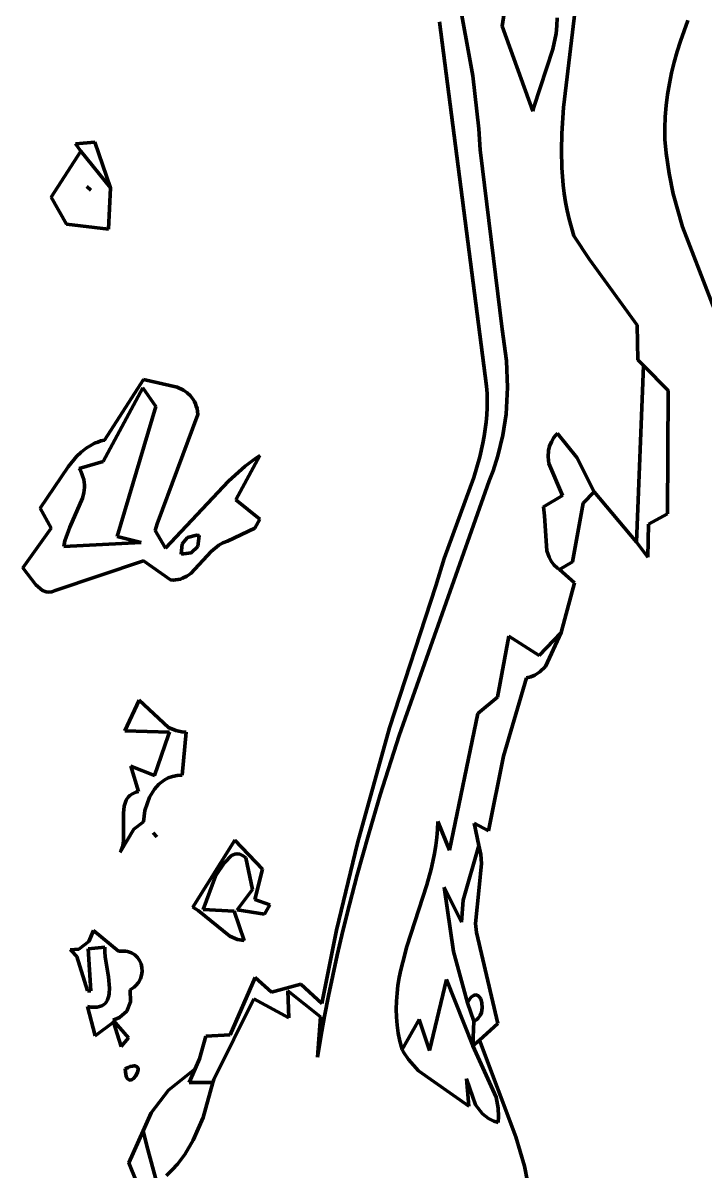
# Model space of a CAD drawing. Header units: millimetres. Extents: x 0 to 8.3, y 0 to 12.4.
# Drawn here: x 1.104 to 2.105, y 4.488 to 6.17 of the extents above; entities that cross this region are included whole.
import ezdxf

# ---------------------------------------------------------------- set-up
doc = ezdxf.new("R2010")
doc.units = ezdxf.units.MM
for name, color, linetype, lineweight in [('color#131313ff', 7, 'CONTINUOUS', 100), ('color#7c7c7cff', 7, 'CONTINUOUS', 100), ('color#c5c5c5ff', 7, 'CONTINUOUS', 100), ('color#ffffffff', 7, 'CONTINUOUS', 100)]:
    doc.layers.add(name, color=color, linetype=linetype, lineweight=lineweight)

msp = doc.modelspace()

# ---------------------------------------------------------------- linework, layer by layer
at = {"layer": 'color#131313ff'}
for p, q in [((1.7027, 6.4303), (1.7643, 6.0929)), ((1.897, 6.0466), (1.9166, 6.2109)), ((1.7842, 5.6382), (1.7152, 6.172)), ((2.074, 6.159), (2.0687, 6.1438)), ((2.0797, 6.1742), (2.074, 6.159)), ((2.0687, 6.1438), (2.0638, 6.1284)), ((2.0638, 6.1284), (2.0595, 6.1129)), ((2.0595, 6.1129), (2.0557, 6.0973)), ((1.7643, 6.0929), (1.7728, 6.0154)), ((2.0557, 6.0973), (2.0525, 6.0815)), ((2.0525, 6.0815), (2.0498, 6.0655)), ((2.0498, 6.0655), (2.0478, 6.0493)), ((1.8946, 6.0085), (1.897, 6.0466)), ((2.0478, 6.0493), (2.0465, 6.033)), ((2.0465, 6.033), (2.0459, 6.0165)), ((1.7728, 6.0154), (1.7751, 5.9843)), ((1.8941, 5.9833), (1.8946, 6.0085)), ((2.0459, 6.0165), (2.046, 5.9998)), ((1.1814, 5.9933), (1.2097, 5.9958)), ((1.1892, 5.9827), (1.1814, 5.9933)), ((1.2097, 5.9958), (1.2329, 5.929)), ((2.046, 5.9998), (2.0478, 5.9796)), ((1.2329, 5.929), (1.1892, 5.9827)), ((1.7751, 5.9843), (1.8074, 5.7215)), ((1.8948, 5.958), (1.8941, 5.9833)), ((2.0478, 5.9796), (2.052, 5.9497)), ((1.8956, 5.9455), (1.8948, 5.958)), ((1.8968, 5.9329), (1.8956, 5.9455)), ((2.052, 5.9497), (2.0581, 5.9202)), ((1.8983, 5.9204), (1.8968, 5.9329)), ((1.9003, 5.9079), (1.8983, 5.9204)), ((1.9027, 5.8955), (1.9003, 5.9079)), ((2.0581, 5.9202), (2.0716, 5.8717)), ((1.9055, 5.883), (1.9027, 5.8955)), ((1.9088, 5.8707), (1.9055, 5.883)), ((1.9125, 5.8583), (1.9088, 5.8707)), ((1.9351, 5.8237), (1.9125, 5.8583)), ((2.0716, 5.8717), (2.1298, 5.721)), ((2.005, 5.7276), (1.9351, 5.8237)), ((1.8074, 5.7215), (1.8137, 5.6751)), ((2.0061, 5.6766), (2.005, 5.7276)), ((1.8137, 5.6751), (1.8152, 5.6361)), ((2.0143, 5.6683), (2.0061, 5.6766)), ((2.0508, 5.6317), (2.0143, 5.6683)), ((1.785, 5.6275), (1.7842, 5.6382)), ((1.7853, 5.6169), (1.785, 5.6275)), ((1.8152, 5.6361), (1.813, 5.5972)), ((2.0496, 5.4512), (2.0508, 5.6317)), ((1.7846, 5.5959), (1.7852, 5.6064)), ((1.7852, 5.6064), (1.7853, 5.6169)), ((1.7837, 5.5855), (1.7846, 5.5959)), ((1.813, 5.5972), (1.8084, 5.5664)), ((1.7808, 5.5649), (1.7825, 5.5752)), ((1.7825, 5.5752), (1.7837, 5.5855)), ((1.7743, 5.5344), (1.7789, 5.5547)), ((1.7789, 5.5547), (1.7808, 5.5649)), ((1.8084, 5.5664), (1.8011, 5.5361)), ((1.8011, 5.5361), (1.7938, 5.5139)), ((1.7655, 5.5043), (1.7743, 5.5344)), ((1.7223, 5.3855), (1.7655, 5.5043)), ((1.7938, 5.5139), (1.788, 5.4993)), ((1.788, 5.4993), (1.6562, 5.1261)), ((1.9259, 5.4667), (1.9419, 5.4831)), ((1.9419, 5.4831), (2.0044, 5.4094)), ((1.9103, 5.3809), (1.9259, 5.4667)), ((2.0207, 5.3874), (2.0219, 5.4358)), ((2.0219, 5.4358), (2.0496, 5.4512)), ((2.0044, 5.4094), (2.0207, 5.3874)), ((1.7098, 5.3456), (1.7223, 5.3855)), ((1.8912, 5.3694), (1.9103, 5.3809)), ((1.9133, 5.3498), (1.8912, 5.3694)), ((1.6422, 5.1374), (1.7098, 5.3456)), ((1.8939, 5.2769), (1.9133, 5.3498)), ((1.8709, 5.2275), (1.8939, 5.2769)), ((1.8551, 5.2146), (1.8626, 5.2193)), ((1.8626, 5.2193), (1.8709, 5.2275)), ((1.8091, 5.0959), (1.8427, 5.2108)), ((1.8427, 5.2108), (1.8492, 5.2123)), ((1.8492, 5.2123), (1.8551, 5.2146)), ((1.254, 5.1329), (1.2749, 5.178)), ((1.2749, 5.178), (1.3178, 5.1378)), ((1.3193, 5.1309), (1.254, 5.1329)), ((1.3178, 5.1378), (1.3285, 5.1334)), ((1.3285, 5.1334), (1.3374, 5.1317)), ((1.595, 4.9686), (1.6422, 5.1374)), ((1.2974, 5.0675), (1.3174, 5.1255)), ((1.3174, 5.1255), (1.3193, 5.1309)), ((1.3374, 5.1317), (1.3438, 5.1313)), ((1.3438, 5.1313), (1.3381, 5.0679)), ((1.6562, 5.1261), (1.6285, 5.039)), ((1.787, 4.9865), (1.8091, 5.0959)), ((1.2741, 5.0441), (1.2626, 5.0811)), ((1.2626, 5.0811), (1.2974, 5.0675)), ((1.3239, 5.0663), (1.3176, 5.064)), ((1.3308, 5.0676), (1.3239, 5.0663)), ((1.3381, 5.0679), (1.3308, 5.0676)), ((1.3039, 5.0549), (1.2973, 5.0475)), ((1.3117, 5.0609), (1.3039, 5.0549)), ((1.3176, 5.064), (1.3117, 5.0609)), ((1.2546, 5.0287), (1.2559, 5.0314)), ((1.2559, 5.0314), (1.2574, 5.034)), ((1.2574, 5.034), (1.2592, 5.0363)), ((1.2592, 5.0363), (1.2614, 5.0384)), ((1.2614, 5.0384), (1.2639, 5.0403)), ((1.2639, 5.0403), (1.2669, 5.0419)), ((1.2669, 5.0419), (1.2702, 5.0431)), ((1.2702, 5.0431), (1.2741, 5.0441)), ((1.2902, 5.0359), (1.2833, 5.0164)), ((1.2973, 5.0475), (1.2902, 5.0359)), ((1.6285, 5.039), (1.6111, 4.9807)), ((1.2519, 5.0125), (1.253, 5.0226)), ((1.253, 5.0226), (1.2546, 5.0287)), ((1.2833, 5.0164), (1.2811, 4.9995)), ((1.252, 4.9714), (1.2519, 5.0125)), ((1.2811, 4.9995), (1.2672, 4.989)), ((1.7728, 4.9652), (1.7663, 4.9975)), ((1.7663, 4.9975), (1.787, 4.9865)), ((1.2672, 4.989), (1.2471, 4.9551)), ((1.6111, 4.9807), (1.5947, 4.9221)), ((1.2486, 4.9581), (1.2508, 4.9645)), ((1.2508, 4.9645), (1.252, 4.9714)), ((1.3537, 4.8747), (1.4154, 4.9728)), ((1.4154, 4.9728), (1.4556, 4.9305)), ((1.5645, 4.8408), (1.595, 4.9686)), ((1.7741, 4.9608), (1.7728, 4.9652)), ((1.2471, 4.9551), (1.2486, 4.9581)), ((1.4101, 4.9502), (1.4001, 4.9394)), ((1.4151, 4.9525), (1.4101, 4.9502)), ((1.4187, 4.9529), (1.4151, 4.9525)), ((1.4225, 4.9522), (1.4187, 4.9529)), ((1.4245, 4.9514), (1.4225, 4.9522)), ((1.4266, 4.9503), (1.4245, 4.9514)), ((1.4288, 4.9488), (1.4266, 4.9503)), ((1.4311, 4.947), (1.4288, 4.9488)), ((1.4411, 4.9004), (1.4311, 4.947)), ((1.7759, 4.952), (1.7741, 4.9608)), ((1.7769, 4.9388), (1.7759, 4.952)), ((1.4001, 4.9394), (1.3866, 4.9198)), ((1.4556, 4.9305), (1.4447, 4.8858)), ((1.7736, 4.9036), (1.7769, 4.9388)), ((1.3866, 4.9198), (1.3685, 4.8714)), ((1.5947, 4.9221), (1.5794, 4.8632)), ((1.4186, 4.8705), (1.4411, 4.9004)), ((1.7681, 4.8507), (1.7736, 4.9036)), ((1.4447, 4.8858), (1.4666, 4.8782)), ((1.3615, 4.8695), (1.3537, 4.8747)), ((1.4076, 4.8319), (1.3615, 4.8695)), ((1.3685, 4.8714), (1.4143, 4.8686)), ((1.4143, 4.8686), (1.4289, 4.8256)), ((1.4587, 4.8642), (1.4186, 4.8705)), ((1.4666, 4.8782), (1.4587, 4.8642)), ((1.5794, 4.8632), (1.5722, 4.8337)), ((1.7695, 4.8375), (1.7681, 4.8507)), ((1.2009, 4.8244), (1.2079, 4.8404)), ((1.2079, 4.8404), (1.2445, 4.8099)), ((1.4191, 4.8273), (1.4076, 4.8319)), ((1.5428, 4.7335), (1.5645, 4.8408)), ((1.5722, 4.8337), (1.5653, 4.804)), ((1.801, 4.7041), (1.7695, 4.8375)), ((1.1737, 4.812), (1.1863, 4.813)), ((1.1863, 4.813), (1.2009, 4.8244)), ((1.2247, 4.8158), (1.2, 4.8137)), ((1.2, 4.8137), (1.2042, 4.752)), ((1.2245, 4.8127), (1.2247, 4.8158)), ((1.2246, 4.8093), (1.2245, 4.8127)), ((1.4289, 4.8256), (1.4191, 4.8273)), ((1.1757, 4.8106), (1.1737, 4.812)), ((1.1837, 4.8023), (1.1757, 4.8106)), ((1.199, 4.7519), (1.1837, 4.8023)), ((1.2252, 4.8019), (1.2246, 4.8093)), ((1.2297, 4.7723), (1.2252, 4.8019)), ((1.2445, 4.8099), (1.2482, 4.8102)), ((1.2482, 4.8102), (1.2517, 4.8103)), ((1.2517, 4.8103), (1.2549, 4.81)), ((1.2549, 4.81), (1.258, 4.8094)), ((1.258, 4.8094), (1.2609, 4.8086)), ((1.2609, 4.8086), (1.2637, 4.8075)), ((1.2637, 4.8075), (1.2685, 4.8045)), ((1.2685, 4.8045), (1.2724, 4.8007)), ((1.2724, 4.8007), (1.2755, 4.7963)), ((1.2755, 4.7963), (1.2777, 4.7914)), ((1.5653, 4.804), (1.5588, 4.7743)), ((1.2777, 4.7914), (1.279, 4.786)), ((1.2792, 4.7805), (1.2785, 4.775)), ((1.279, 4.786), (1.2792, 4.7805)), ((1.2312, 4.7557), (1.2297, 4.7723)), ((1.2738, 4.7643), (1.2698, 4.7596)), ((1.2767, 4.7695), (1.2738, 4.7643)), ((1.2785, 4.775), (1.2767, 4.7695)), ((1.4083, 4.6877), (1.4448, 4.7714)), ((1.4448, 4.7714), (1.4691, 4.7498)), ((1.4691, 4.7498), (1.512, 4.7619)), ((1.512, 4.7619), (1.5428, 4.7335)), ((1.5588, 4.7743), (1.5526, 4.7445)), ((1.2042, 4.752), (1.199, 4.7519)), ((1.2303, 4.7447), (1.2308, 4.7482)), ((1.2308, 4.7482), (1.2312, 4.7557)), ((1.2646, 4.7554), (1.2616, 4.7535)), ((1.2616, 4.7535), (1.2621, 4.7358)), ((1.2673, 4.7574), (1.2646, 4.7554)), ((1.2698, 4.7596), (1.2673, 4.7574)), ((1.5406, 4.714), (1.4927, 4.7518)), ((1.4927, 4.7518), (1.4942, 4.7124)), ((1.7635, 4.744), (1.7652, 4.7451)), ((1.7652, 4.7451), (1.7668, 4.7457)), ((1.7668, 4.7457), (1.7684, 4.7459)), ((1.7684, 4.7459), (1.7699, 4.7457)), ((1.7699, 4.7457), (1.7712, 4.7452)), ((1.7712, 4.7452), (1.7725, 4.7444)), ((1.2102, 4.6858), (1.1989, 4.7289)), ((1.1989, 4.7289), (1.2042, 4.7281)), ((1.2042, 4.7281), (1.2089, 4.7279)), ((1.2089, 4.7279), (1.2131, 4.7281)), ((1.2131, 4.7281), (1.2168, 4.7289)), ((1.2168, 4.7289), (1.2199, 4.73)), ((1.2199, 4.73), (1.2227, 4.7316)), ((1.2227, 4.7316), (1.2249, 4.7336)), ((1.2249, 4.7336), (1.2268, 4.7359)), ((1.2268, 4.7359), (1.2283, 4.7386)), ((1.2283, 4.7386), (1.2295, 4.7415)), ((1.2295, 4.7415), (1.2303, 4.7447)), ((1.2621, 4.7358), (1.257, 4.7223)), ((1.4428, 4.7401), (1.3845, 4.622)), ((1.4942, 4.7124), (1.4428, 4.7401)), ((1.5526, 4.7445), (1.5468, 4.7146)), ((1.7564, 4.7346), (1.7582, 4.7378)), ((1.7655, 4.7074), (1.7564, 4.7346)), ((1.7582, 4.7378), (1.76, 4.7404)), ((1.76, 4.7404), (1.7618, 4.7425)), ((1.7618, 4.7425), (1.7635, 4.744)), ((1.7725, 4.7444), (1.7737, 4.7432)), ((1.7737, 4.7432), (1.7757, 4.7402)), ((1.7757, 4.7402), (1.7776, 4.7342)), ((1.7776, 4.7342), (1.7781, 4.7272)), ((1.2461, 4.7129), (1.2365, 4.7092)), ((1.257, 4.7223), (1.2461, 4.7129)), ((1.5365, 4.6546), (1.5406, 4.714)), ((1.5468, 4.7146), (1.5414, 4.6847)), ((1.7719, 4.7117), (1.77, 4.71)), ((1.7748, 4.7156), (1.7719, 4.7117)), ((1.7768, 4.72), (1.7748, 4.7156)), ((1.7781, 4.7272), (1.7768, 4.72)), ((1.2374, 4.7059), (1.2102, 4.6858)), ((1.2365, 4.7092), (1.2594, 4.683)), ((1.2485, 4.6702), (1.2374, 4.7059)), ((1.7679, 4.7086), (1.7655, 4.7074)), ((1.77, 4.71), (1.7679, 4.7086)), ((1.7739, 4.6798), (1.801, 4.7041)), ((1.2594, 4.683), (1.2485, 4.6702)), ((1.3634, 4.6523), (1.3724, 4.6857)), ((1.3724, 4.6857), (1.4083, 4.6877)), ((1.5414, 4.6847), (1.5365, 4.6546)), ((1.8272, 4.5382), (1.7739, 4.6798)), ((1.3568, 4.6378), (1.3634, 4.6523)), ((1.3483, 4.6176), (1.3568, 4.6378)), ((1.3829, 4.6175), (1.3483, 4.6176)), ((1.3845, 4.622), (1.3829, 4.6175)), ((1.2597, 4.4997), (1.2807, 4.547)), ((1.2807, 4.547), (1.2863, 4.5248)), ((1.8401, 4.4948), (1.8272, 4.5382)), ((1.2863, 4.5248), (1.3009, 4.4705)), ((1.2709, 4.4719), (1.2597, 4.4997)), ((1.8445, 4.4724), (1.8401, 4.4948))]:
    msp.add_line(p, q, dxfattribs=at)
at = {"layer": 'color#7c7c7cff'}
for p, q in [((1.146, 5.9152), (1.1892, 5.9827)), ((1.1892, 5.9827), (1.2329, 5.929)), ((1.1979, 5.9309), (1.2039, 5.9253)), ((1.2039, 5.9253), (1.1979, 5.9309)), ((1.2329, 5.929), (1.2301, 5.8683)), ((1.1683, 5.8754), (1.146, 5.9152)), ((1.2301, 5.8683), (1.1683, 5.8754)), ((1.2238, 5.5592), (1.2813, 5.6477)), ((1.2813, 5.6477), (1.3308, 5.6369)), ((1.3308, 5.6369), (1.3399, 5.6324)), ((1.2802, 5.6358), (1.222, 5.5276)), ((1.2993, 5.6084), (1.2802, 5.6358)), ((1.3399, 5.6324), (1.3454, 5.6286)), ((1.3454, 5.6286), (1.3501, 5.624)), ((1.3501, 5.624), (1.3542, 5.6187)), ((1.2428, 5.4177), (1.2993, 5.6084)), ((1.3542, 5.6187), (1.3559, 5.6156)), ((1.3559, 5.6156), (1.3574, 5.6124)), ((1.3574, 5.6124), (1.3587, 5.6089)), ((1.3587, 5.6089), (1.3597, 5.6052)), ((1.3597, 5.6052), (1.3605, 5.6011)), ((1.361, 5.5968), (1.3011, 5.4365)), ((1.3605, 5.6011), (1.361, 5.5968)), ((1.2053, 5.5523), (1.2096, 5.5544)), ((1.2096, 5.5544), (1.2141, 5.5563)), ((1.2141, 5.5563), (1.2189, 5.5579)), ((1.2189, 5.5579), (1.2238, 5.5592)), ((1.183, 5.5349), (1.1898, 5.5415)), ((1.1898, 5.5415), (1.1972, 5.5473)), ((1.1972, 5.5473), (1.2053, 5.5523)), ((1.4517, 5.5363), (1.4165, 5.4715)), ((1.4462, 5.5327), (1.4517, 5.5363)), ((1.1298, 5.4595), (1.1708, 5.5201)), ((1.1708, 5.5201), (1.183, 5.5349)), ((1.222, 5.5276), (1.1867, 5.5177)), ((1.4057, 5.4987), (1.4303, 5.5209)), ((1.4303, 5.5209), (1.4462, 5.5327)), ((1.1867, 5.5177), (1.1891, 5.5136)), ((1.1891, 5.5136), (1.191, 5.5095)), ((1.191, 5.5095), (1.1925, 5.5054)), ((1.1925, 5.5054), (1.1935, 5.5014)), ((1.1935, 5.5014), (1.1942, 5.4974)), ((1.1946, 5.4894), (1.1937, 5.4816)), ((1.1942, 5.4974), (1.1946, 5.4934)), ((1.1946, 5.4934), (1.1946, 5.4894)), ((1.3135, 5.4008), (1.4057, 5.4987)), ((1.1919, 5.4738), (1.1732, 5.4313)), ((1.1937, 5.4816), (1.1919, 5.4738)), ((1.4165, 5.4715), (1.452, 5.443)), ((1.1458, 5.4301), (1.1298, 5.4595)), ((1.3011, 5.4365), (1.2981, 5.4266)), ((1.452, 5.443), (1.4446, 5.43)), ((1.1044, 5.3718), (1.1458, 5.4301)), ((1.1732, 5.4313), (1.1659, 5.4114)), ((1.2981, 5.4266), (1.3135, 5.4008)), ((1.3591, 5.4196), (1.3456, 5.4164)), ((1.3629, 5.4195), (1.3591, 5.4196)), ((1.3608, 5.4031), (1.3629, 5.4195)), ((1.4446, 5.43), (1.4043, 5.411)), ((1.1659, 5.4114), (1.1642, 5.4033)), ((1.1642, 5.4033), (1.2777, 5.4091)), ((1.2777, 5.4091), (1.2428, 5.4177)), ((1.3381, 5.4072), (1.3366, 5.3919)), ((1.3456, 5.4164), (1.3381, 5.4072)), ((1.3513, 5.3939), (1.3608, 5.4031)), ((1.3917, 5.4049), (1.3807, 5.3956)), ((1.3977, 5.4084), (1.3917, 5.4049)), ((1.4043, 5.411), (1.3977, 5.4084)), ((1.3366, 5.3919), (1.3513, 5.3939)), ((1.3807, 5.3956), (1.3505, 5.3636)), ((1.1231, 5.3468), (1.1044, 5.3718)), ((1.2813, 5.3823), (1.1517, 5.3388)), ((1.3207, 5.3542), (1.2813, 5.3823)), ((1.3247, 5.354), (1.3207, 5.3542)), ((1.3284, 5.3541), (1.3247, 5.354)), ((1.332, 5.3547), (1.3284, 5.3541)), ((1.3354, 5.3555), (1.332, 5.3547)), ((1.3386, 5.3566), (1.3354, 5.3555)), ((1.3448, 5.3597), (1.3386, 5.3566)), ((1.3505, 5.3636), (1.3448, 5.3597)), ((1.1329, 5.3385), (1.1231, 5.3468)), ((1.1385, 5.3365), (1.1329, 5.3385)), ((1.1426, 5.3362), (1.1385, 5.3365)), ((1.147, 5.3369), (1.1426, 5.3362)), ((1.1517, 5.3388), (1.147, 5.3369)), ((1.2953, 4.9835), (1.3009, 4.9776)), ((1.3009, 4.9776), (1.2953, 4.9835)), ((1.7502, 4.8848), (1.7728, 4.9652)), ((1.7728, 4.9652), (1.7741, 4.9608)), ((1.7741, 4.9608), (1.7759, 4.952)), ((1.7759, 4.952), (1.7769, 4.9388)), ((1.7769, 4.9388), (1.7736, 4.9036)), ((1.7358, 4.8096), (1.7224, 4.9041)), ((1.7224, 4.9041), (1.7476, 4.8528)), ((1.7736, 4.9036), (1.7681, 4.8507)), ((1.7476, 4.8528), (1.7502, 4.8848)), ((1.7681, 4.8507), (1.7695, 4.8375)), ((1.7695, 4.8375), (1.801, 4.7041)), ((1.7564, 4.7346), (1.7358, 4.8096)), ((1.7008, 4.6646), (1.7254, 4.7688)), ((1.7254, 4.7688), (1.7643, 4.6712)), ((1.7652, 4.7451), (1.7635, 4.744)), ((1.7668, 4.7457), (1.7652, 4.7451)), ((1.7684, 4.7459), (1.7668, 4.7457)), ((1.7699, 4.7457), (1.7684, 4.7459)), ((1.7712, 4.7452), (1.7699, 4.7457)), ((1.7725, 4.7444), (1.7712, 4.7452)), ((1.7582, 4.7378), (1.7564, 4.7346)), ((1.76, 4.7404), (1.7582, 4.7378)), ((1.7618, 4.7425), (1.76, 4.7404)), ((1.7635, 4.744), (1.7618, 4.7425)), ((1.7737, 4.7432), (1.7725, 4.7444)), ((1.7757, 4.7402), (1.7737, 4.7432)), ((1.7776, 4.7342), (1.7757, 4.7402)), ((1.7781, 4.7272), (1.7776, 4.7342)), ((1.77, 4.71), (1.7719, 4.7117)), ((1.7719, 4.7117), (1.7748, 4.7156)), ((1.7748, 4.7156), (1.7768, 4.72)), ((1.7768, 4.72), (1.7781, 4.7272)), ((1.6605, 4.666), (1.6857, 4.71)), ((1.6857, 4.71), (1.7008, 4.6646)), ((1.7643, 4.6712), (1.7655, 4.7074)), ((1.7655, 4.7074), (1.7679, 4.7086)), ((1.7679, 4.7086), (1.77, 4.71)), ((1.801, 4.7041), (1.7739, 4.6798)), ((1.7739, 4.6798), (1.7643, 4.6712)), ((1.6626, 4.6622), (1.6605, 4.666)), ((1.6698, 4.6511), (1.6626, 4.6622)), ((1.7643, 4.6712), (1.7985, 4.5961)), ((1.6845, 4.6345), (1.6698, 4.6511)), ((1.7582, 4.5827), (1.6845, 4.6345)), ((1.7682, 4.5851), (1.7549, 4.623)), ((1.7549, 4.623), (1.7582, 4.5827)), ((1.7985, 4.5961), (1.8015, 4.58)), ((1.7782, 4.5716), (1.7682, 4.5851)), ((1.8015, 4.58), (1.8019, 4.5676)), ((1.7871, 4.5647), (1.7782, 4.5716)), ((1.7952, 4.5609), (1.7871, 4.5647)), ((1.8013, 4.5592), (1.7952, 4.5609)), ((1.8019, 4.5676), (1.8013, 4.5592))]:
    msp.add_line(p, q, dxfattribs=at)
at = {"layer": 'color#c5c5c5ff'}
for p, q in [((1.807, 6.1658), (1.83, 6.3119)), ((1.8879, 6.178), (1.8876, 6.1664)), ((1.8523, 6.0414), (1.807, 6.1658)), ((1.8876, 6.1664), (1.8864, 6.1549)), ((1.8864, 6.1549), (1.8815, 6.132)), ((1.8815, 6.132), (1.8537, 6.0471)), ((1.8537, 6.0471), (1.8523, 6.0414)), ((2.0044, 5.4094), (2.0143, 5.6683)), ((2.0143, 5.6683), (2.0508, 5.6317)), ((2.0508, 5.6317), (2.0496, 5.4512)), ((1.8767, 5.5504), (1.8794, 5.5566)), ((1.8794, 5.5566), (1.8832, 5.5627)), ((1.8832, 5.5627), (1.8856, 5.5657)), ((1.8856, 5.5657), (1.8883, 5.5687)), ((1.8883, 5.5687), (1.9169, 5.5335)), ((1.8745, 5.5345), (1.8751, 5.5441)), ((1.8751, 5.5441), (1.8767, 5.5504)), ((1.8757, 5.5249), (1.8745, 5.5345)), ((1.8957, 5.4779), (1.8757, 5.5249)), ((1.9169, 5.5335), (1.9419, 5.4831)), ((1.8678, 5.4614), (1.8957, 5.4779)), ((1.9419, 5.4831), (1.9259, 5.4667)), ((1.8692, 5.4482), (1.8678, 5.4614)), ((1.9259, 5.4667), (1.9103, 5.3809)), ((1.8726, 5.3967), (1.8692, 5.4482)), ((2.0219, 5.4358), (2.0207, 5.3874)), ((2.0496, 5.4512), (2.0219, 5.4358)), ((2.0207, 5.3874), (2.0044, 5.4094)), ((1.8759, 5.3874), (1.8726, 5.3967)), ((1.879, 5.3817), (1.8759, 5.3874)), ((1.8831, 5.3764), (1.879, 5.3817)), ((1.8882, 5.3716), (1.8831, 5.3764)), ((1.8912, 5.3694), (1.8882, 5.3716)), ((1.9103, 5.3809), (1.8912, 5.3694)), ((1.8002, 5.1822), (1.817, 5.2718)), ((1.817, 5.2718), (1.8615, 5.2435)), ((1.8615, 5.2435), (1.8939, 5.2769)), ((1.8939, 5.2769), (1.8709, 5.2275)), ((1.8626, 5.2193), (1.8551, 5.2146)), ((1.8709, 5.2275), (1.8626, 5.2193)), ((1.8427, 5.2108), (1.8091, 5.0959)), ((1.8492, 5.2123), (1.8427, 5.2108)), ((1.8551, 5.2146), (1.8492, 5.2123)), ((1.7717, 5.1586), (1.8002, 5.1822)), ((1.7302, 4.958), (1.7717, 5.1586)), ((1.8091, 5.0959), (1.787, 4.9865)), ((1.7125, 4.9883), (1.7128, 5.0002)), ((1.7128, 5.0002), (1.7302, 4.958)), ((1.787, 4.9865), (1.7663, 4.9975)), ((1.7663, 4.9975), (1.7728, 4.9652)), ((1.7115, 4.9765), (1.7125, 4.9883)), ((1.7081, 4.9532), (1.71, 4.9649)), ((1.71, 4.9649), (1.7115, 4.9765)), ((1.7728, 4.9652), (1.7502, 4.8848)), ((1.7057, 4.9417), (1.7081, 4.9532)), ((1.6967, 4.9073), (1.703, 4.9302)), ((1.703, 4.9302), (1.7057, 4.9417)), ((1.6675, 4.8167), (1.6967, 4.9073)), ((1.7476, 4.8528), (1.7224, 4.9041)), ((1.7224, 4.9041), (1.7358, 4.8096)), ((1.7502, 4.8848), (1.7476, 4.8528)), ((1.6613, 4.7941), (1.6675, 4.8167)), ((1.7358, 4.8096), (1.7564, 4.7346)), ((1.6563, 4.7713), (1.6586, 4.7827)), ((1.6586, 4.7827), (1.6613, 4.7941)), ((1.6544, 4.7598), (1.6563, 4.7713)), ((1.7254, 4.7688), (1.7008, 4.6646)), ((1.7643, 4.6712), (1.7254, 4.7688)), ((1.6521, 4.7368), (1.653, 4.7483)), ((1.653, 4.7483), (1.6544, 4.7598)), ((1.6518, 4.7252), (1.6521, 4.7368)), ((1.7564, 4.7346), (1.7655, 4.7074)), ((1.6521, 4.7135), (1.6518, 4.7252)), ((1.653, 4.7018), (1.6521, 4.7135)), ((1.6547, 4.69), (1.653, 4.7018)), ((1.6857, 4.71), (1.6605, 4.666)), ((1.7008, 4.6646), (1.6857, 4.71)), ((1.7655, 4.7074), (1.7643, 4.6712)), ((1.6572, 4.678), (1.6547, 4.69)), ((1.6605, 4.666), (1.6572, 4.678)), ((1.2544, 4.6378), (1.2585, 4.6396)), ((1.2547, 4.6334), (1.2544, 4.6378)), ((1.2551, 4.6297), (1.2547, 4.6334)), ((1.2559, 4.6268), (1.2551, 4.6297)), ((1.2585, 4.6396), (1.2619, 4.6409)), ((1.2619, 4.6409), (1.2649, 4.6416)), ((1.2649, 4.6416), (1.2674, 4.6419)), ((1.27, 4.6274), (1.2661, 4.6231)), ((1.2674, 4.6419), (1.2693, 4.6418)), ((1.2693, 4.6418), (1.2709, 4.6412)), ((1.2726, 4.6328), (1.27, 4.6274)), ((1.2709, 4.6412), (1.272, 4.6403)), ((1.272, 4.6403), (1.2728, 4.6392)), ((1.2733, 4.6362), (1.2726, 4.6328)), ((1.2728, 4.6392), (1.2732, 4.6378)), ((1.2732, 4.6378), (1.2733, 4.6362)), ((1.3181, 4.6063), (1.3568, 4.6378)), ((1.3568, 4.6378), (1.3483, 4.6176)), ((1.2568, 4.6246), (1.2559, 4.6268)), ((1.2579, 4.6229), (1.2568, 4.6246)), ((1.2591, 4.6218), (1.2579, 4.6229)), ((1.2604, 4.6213), (1.2591, 4.6218)), ((1.2618, 4.6212), (1.2604, 4.6213)), ((1.2632, 4.6215), (1.2618, 4.6212)), ((1.2647, 4.6221), (1.2632, 4.6215)), ((1.2661, 4.6231), (1.2647, 4.6221)), ((1.3483, 4.6176), (1.3829, 4.6175)), ((1.3829, 4.6175), (1.3688, 4.5661)), ((1.2926, 4.5733), (1.3181, 4.6063)), ((1.2807, 4.547), (1.2926, 4.5733)), ((1.3688, 4.5661), (1.3543, 4.5329)), ((1.2863, 4.5248), (1.2807, 4.547)), ((1.3543, 4.5329), (1.342, 4.5123)), ((1.3009, 4.4705), (1.2863, 4.5248)), ((1.342, 4.5123), (1.3313, 4.4981)), ((1.3313, 4.4981), (1.3234, 4.4894)), ((1.3234, 4.4894), (1.3149, 4.4813))]:
    msp.add_line(p, q, dxfattribs=at)
at = {"layer": 'color#ffffffff'}
for p, q in [((1.7643, 6.0929), (1.7027, 6.4303)), ((1.83, 6.3119), (1.807, 6.1658)), ((1.9166, 6.2109), (1.897, 6.0466)), ((1.8876, 6.1664), (1.8879, 6.178)), ((1.7152, 6.172), (1.7842, 5.6382)), ((1.807, 6.1658), (1.8523, 6.0414)), ((1.8864, 6.1549), (1.8876, 6.1664)), ((2.0687, 6.1438), (2.074, 6.159)), ((2.074, 6.159), (2.0797, 6.1742)), ((1.8815, 6.132), (1.8864, 6.1549)), ((2.0638, 6.1284), (2.0687, 6.1438)), ((1.8537, 6.0471), (1.8815, 6.132)), ((2.0595, 6.1129), (2.0638, 6.1284)), ((2.0557, 6.0973), (2.0595, 6.1129)), ((1.7728, 6.0154), (1.7643, 6.0929)), ((2.0525, 6.0815), (2.0557, 6.0973)), ((2.0498, 6.0655), (2.0525, 6.0815)), ((2.0478, 6.0493), (2.0498, 6.0655)), ((1.8523, 6.0414), (1.8537, 6.0471)), ((1.897, 6.0466), (1.8946, 6.0085)), ((2.0465, 6.033), (2.0478, 6.0493)), ((2.0459, 6.0165), (2.0465, 6.033)), ((1.7751, 5.9843), (1.7728, 6.0154)), ((1.8946, 6.0085), (1.8941, 5.9833)), ((2.046, 5.9998), (2.0459, 6.0165)), ((1.2097, 5.9958), (1.1814, 5.9933)), ((1.1814, 5.9933), (1.1892, 5.9827)), ((1.2329, 5.929), (1.2097, 5.9958)), ((2.0478, 5.9796), (2.046, 5.9998)), ((1.1892, 5.9827), (1.146, 5.9152)), ((1.8074, 5.7215), (1.7751, 5.9843)), ((1.8941, 5.9833), (1.8948, 5.958)), ((2.052, 5.9497), (2.0478, 5.9796)), ((1.8948, 5.958), (1.8956, 5.9455)), ((1.8956, 5.9455), (1.8968, 5.9329)), ((2.0581, 5.9202), (2.052, 5.9497)), ((1.1979, 5.9309), (1.2039, 5.9253)), ((1.2039, 5.9253), (1.1979, 5.9309)), ((1.2301, 5.8683), (1.2329, 5.929)), ((1.8968, 5.9329), (1.8983, 5.9204)), ((1.146, 5.9152), (1.1683, 5.8754)), ((1.8983, 5.9204), (1.9003, 5.9079)), ((1.9003, 5.9079), (1.9027, 5.8955)), ((2.0716, 5.8717), (2.0581, 5.9202)), ((1.9027, 5.8955), (1.9055, 5.883)), ((1.1683, 5.8754), (1.2301, 5.8683)), ((1.9055, 5.883), (1.9088, 5.8707)), ((1.9088, 5.8707), (1.9125, 5.8583)), ((1.9125, 5.8583), (1.9351, 5.8237)), ((2.1298, 5.721), (2.0716, 5.8717)), ((1.9351, 5.8237), (2.005, 5.7276)), ((1.8137, 5.6751), (1.8074, 5.7215)), ((2.005, 5.7276), (2.0061, 5.6766)), ((1.8152, 5.6361), (1.8137, 5.6751)), ((2.0061, 5.6766), (2.0143, 5.6683)), ((2.0143, 5.6683), (2.0044, 5.4094)), ((1.2813, 5.6477), (1.2238, 5.5592)), ((1.3308, 5.6369), (1.2813, 5.6477)), ((1.3399, 5.6324), (1.3308, 5.6369)), ((1.7842, 5.6382), (1.785, 5.6275)), ((1.222, 5.5276), (1.2802, 5.6358)), ((1.2802, 5.6358), (1.2993, 5.6084)), ((1.3454, 5.6286), (1.3399, 5.6324)), ((1.3501, 5.624), (1.3454, 5.6286)), ((1.3542, 5.6187), (1.3501, 5.624)), ((1.785, 5.6275), (1.7853, 5.6169)), ((1.813, 5.5972), (1.8152, 5.6361)), ((1.2993, 5.6084), (1.2428, 5.4177)), ((1.3559, 5.6156), (1.3542, 5.6187)), ((1.3574, 5.6124), (1.3559, 5.6156)), ((1.3587, 5.6089), (1.3574, 5.6124)), ((1.3597, 5.6052), (1.3587, 5.6089)), ((1.3605, 5.6011), (1.3597, 5.6052)), ((1.7852, 5.6064), (1.7846, 5.5959)), ((1.7853, 5.6169), (1.7852, 5.6064)), ((1.3011, 5.4365), (1.361, 5.5968)), ((1.361, 5.5968), (1.3605, 5.6011)), ((1.7846, 5.5959), (1.7837, 5.5855)), ((1.8084, 5.5664), (1.813, 5.5972)), ((1.7825, 5.5752), (1.7808, 5.5649)), ((1.7837, 5.5855), (1.7825, 5.5752)), ((1.2096, 5.5544), (1.2053, 5.5523)), ((1.2141, 5.5563), (1.2096, 5.5544)), ((1.2189, 5.5579), (1.2141, 5.5563)), ((1.2238, 5.5592), (1.2189, 5.5579)), ((1.7789, 5.5547), (1.7743, 5.5344)), ((1.7808, 5.5649), (1.7789, 5.5547)), ((1.8011, 5.5361), (1.8084, 5.5664)), ((1.8794, 5.5566), (1.8767, 5.5504)), ((1.8832, 5.5627), (1.8794, 5.5566)), ((1.8856, 5.5657), (1.8832, 5.5627)), ((1.8883, 5.5687), (1.8856, 5.5657)), ((1.9169, 5.5335), (1.8883, 5.5687)), ((1.1898, 5.5415), (1.183, 5.5349)), ((1.1972, 5.5473), (1.1898, 5.5415)), ((1.2053, 5.5523), (1.1972, 5.5473)), ((1.4165, 5.4715), (1.4517, 5.5363)), ((1.4517, 5.5363), (1.4462, 5.5327)), ((1.7938, 5.5139), (1.8011, 5.5361)), ((1.8751, 5.5441), (1.8745, 5.5345)), ((1.8767, 5.5504), (1.8751, 5.5441)), ((1.1708, 5.5201), (1.1298, 5.4595)), ((1.183, 5.5349), (1.1708, 5.5201)), ((1.1867, 5.5177), (1.222, 5.5276)), ((1.4303, 5.5209), (1.4057, 5.4987)), ((1.4462, 5.5327), (1.4303, 5.5209)), ((1.7743, 5.5344), (1.7655, 5.5043)), ((1.8745, 5.5345), (1.8757, 5.5249)), ((1.8757, 5.5249), (1.8957, 5.4779)), ((1.9419, 5.4831), (1.9169, 5.5335)), ((1.1891, 5.5136), (1.1867, 5.5177)), ((1.191, 5.5095), (1.1891, 5.5136)), ((1.1925, 5.5054), (1.191, 5.5095)), ((1.1935, 5.5014), (1.1925, 5.5054)), ((1.7655, 5.5043), (1.7223, 5.3855)), ((1.788, 5.4993), (1.7938, 5.5139)), ((1.1942, 5.4974), (1.1935, 5.5014)), ((1.1937, 5.4816), (1.1946, 5.4894)), ((1.1946, 5.4934), (1.1942, 5.4974)), ((1.1946, 5.4894), (1.1946, 5.4934)), ((1.4057, 5.4987), (1.3135, 5.4008)), ((1.6562, 5.1261), (1.788, 5.4993)), ((1.1732, 5.4313), (1.1919, 5.4738)), ((1.1919, 5.4738), (1.1937, 5.4816)), ((1.452, 5.443), (1.4165, 5.4715)), ((1.8957, 5.4779), (1.8678, 5.4614)), ((2.0044, 5.4094), (1.9419, 5.4831)), ((1.1298, 5.4595), (1.1458, 5.4301)), ((1.8678, 5.4614), (1.8692, 5.4482)), ((1.2981, 5.4266), (1.3011, 5.4365)), ((1.4446, 5.43), (1.452, 5.443)), ((1.8692, 5.4482), (1.8726, 5.3967)), ((1.1458, 5.4301), (1.1044, 5.3718)), ((1.1659, 5.4114), (1.1732, 5.4313)), ((1.3135, 5.4008), (1.2981, 5.4266)), ((1.3456, 5.4164), (1.3591, 5.4196)), ((1.3591, 5.4196), (1.3629, 5.4195)), ((1.3629, 5.4195), (1.3608, 5.4031)), ((1.4043, 5.411), (1.4446, 5.43)), ((1.1642, 5.4033), (1.1659, 5.4114)), ((1.2777, 5.4091), (1.1642, 5.4033)), ((1.2428, 5.4177), (1.2777, 5.4091)), ((1.3366, 5.3919), (1.3381, 5.4072)), ((1.3381, 5.4072), (1.3456, 5.4164)), ((1.3608, 5.4031), (1.3513, 5.3939)), ((1.3807, 5.3956), (1.3917, 5.4049)), ((1.3917, 5.4049), (1.3977, 5.4084)), ((1.3977, 5.4084), (1.4043, 5.411)), ((1.3513, 5.3939), (1.3366, 5.3919)), ((1.3505, 5.3636), (1.3807, 5.3956)), ((1.7223, 5.3855), (1.7098, 5.3456)), ((1.8726, 5.3967), (1.8759, 5.3874)), ((1.8759, 5.3874), (1.879, 5.3817)), ((1.1044, 5.3718), (1.1231, 5.3468)), ((1.1517, 5.3388), (1.2813, 5.3823)), ((1.2813, 5.3823), (1.3207, 5.3542)), ((1.879, 5.3817), (1.8831, 5.3764)), ((1.8831, 5.3764), (1.8882, 5.3716)), ((1.8882, 5.3716), (1.8912, 5.3694)), ((1.8912, 5.3694), (1.9133, 5.3498)), ((1.3207, 5.3542), (1.3247, 5.354)), ((1.3247, 5.354), (1.3284, 5.3541)), ((1.3284, 5.3541), (1.332, 5.3547)), ((1.332, 5.3547), (1.3354, 5.3555)), ((1.3354, 5.3555), (1.3386, 5.3566)), ((1.3386, 5.3566), (1.3448, 5.3597)), ((1.3448, 5.3597), (1.3505, 5.3636)), ((1.1231, 5.3468), (1.1329, 5.3385)), ((1.1329, 5.3385), (1.1385, 5.3365)), ((1.1385, 5.3365), (1.1426, 5.3362)), ((1.1426, 5.3362), (1.147, 5.3369)), ((1.147, 5.3369), (1.1517, 5.3388)), ((1.7098, 5.3456), (1.6422, 5.1374)), ((1.9133, 5.3498), (1.8939, 5.2769)), ((1.817, 5.2718), (1.8002, 5.1822)), ((1.8615, 5.2435), (1.817, 5.2718)), ((1.8939, 5.2769), (1.8615, 5.2435)), ((1.2749, 5.178), (1.254, 5.1329)), ((1.3178, 5.1378), (1.2749, 5.178)), ((1.8002, 5.1822), (1.7717, 5.1586)), ((1.7717, 5.1586), (1.7302, 4.958)), ((1.254, 5.1329), (1.3193, 5.1309)), ((1.3285, 5.1334), (1.3178, 5.1378)), ((1.3374, 5.1317), (1.3285, 5.1334)), ((1.6422, 5.1374), (1.595, 4.9686)), ((1.3174, 5.1255), (1.2974, 5.0675)), ((1.3193, 5.1309), (1.3174, 5.1255)), ((1.3438, 5.1313), (1.3374, 5.1317)), ((1.3381, 5.0679), (1.3438, 5.1313)), ((1.6285, 5.039), (1.6562, 5.1261)), ((1.2974, 5.0675), (1.2626, 5.0811)), ((1.2626, 5.0811), (1.2741, 5.0441)), ((1.3176, 5.064), (1.3239, 5.0663)), ((1.3239, 5.0663), (1.3308, 5.0676)), ((1.3308, 5.0676), (1.3381, 5.0679)), ((1.2973, 5.0475), (1.3039, 5.0549)), ((1.3039, 5.0549), (1.3117, 5.0609)), ((1.3117, 5.0609), (1.3176, 5.064)), ((1.2559, 5.0314), (1.2546, 5.0287)), ((1.2574, 5.034), (1.2559, 5.0314)), ((1.2592, 5.0363), (1.2574, 5.034)), ((1.2614, 5.0384), (1.2592, 5.0363)), ((1.2639, 5.0403), (1.2614, 5.0384)), ((1.2669, 5.0419), (1.2639, 5.0403)), ((1.2702, 5.0431), (1.2669, 5.0419)), ((1.2741, 5.0441), (1.2702, 5.0431)), ((1.2833, 5.0164), (1.2902, 5.0359)), ((1.2902, 5.0359), (1.2973, 5.0475)), ((1.6111, 4.9807), (1.6285, 5.039)), ((1.253, 5.0226), (1.2519, 5.0125)), ((1.2546, 5.0287), (1.253, 5.0226)), ((1.2811, 4.9995), (1.2833, 5.0164)), ((1.2519, 5.0125), (1.252, 4.9714)), ((1.2672, 4.989), (1.2811, 4.9995)), ((1.7128, 5.0002), (1.7125, 4.9883)), ((1.7302, 4.958), (1.7128, 5.0002)), ((1.2471, 4.9551), (1.2672, 4.989)), ((1.2953, 4.9835), (1.3009, 4.9776)), ((1.3009, 4.9776), (1.2953, 4.9835)), ((1.5947, 4.9221), (1.6111, 4.9807)), ((1.7125, 4.9883), (1.7115, 4.9765)), ((1.2508, 4.9645), (1.2486, 4.9581)), ((1.252, 4.9714), (1.2508, 4.9645)), ((1.4154, 4.9728), (1.3537, 4.8747)), ((1.4556, 4.9305), (1.4154, 4.9728)), ((1.595, 4.9686), (1.5645, 4.8408)), ((1.71, 4.9649), (1.7081, 4.9532)), ((1.7115, 4.9765), (1.71, 4.9649)), ((1.2486, 4.9581), (1.2471, 4.9551)), ((1.4001, 4.9394), (1.4101, 4.9502)), ((1.4101, 4.9502), (1.4151, 4.9525)), ((1.4151, 4.9525), (1.4187, 4.9529)), ((1.4187, 4.9529), (1.4225, 4.9522)), ((1.4225, 4.9522), (1.4245, 4.9514)), ((1.4245, 4.9514), (1.4266, 4.9503)), ((1.4266, 4.9503), (1.4288, 4.9488)), ((1.4288, 4.9488), (1.4311, 4.947)), ((1.4311, 4.947), (1.4411, 4.9004)), ((1.7081, 4.9532), (1.7057, 4.9417)), ((1.3866, 4.9198), (1.4001, 4.9394)), ((1.4447, 4.8858), (1.4556, 4.9305)), ((1.703, 4.9302), (1.6967, 4.9073)), ((1.7057, 4.9417), (1.703, 4.9302)), ((1.3685, 4.8714), (1.3866, 4.9198)), ((1.5794, 4.8632), (1.5947, 4.9221)), ((1.4411, 4.9004), (1.4186, 4.8705)), ((1.6967, 4.9073), (1.6675, 4.8167)), ((1.4666, 4.8782), (1.4447, 4.8858)), ((1.3537, 4.8747), (1.3615, 4.8695)), ((1.3615, 4.8695), (1.4076, 4.8319)), ((1.4143, 4.8686), (1.3685, 4.8714)), ((1.4289, 4.8256), (1.4143, 4.8686)), ((1.4186, 4.8705), (1.4587, 4.8642)), ((1.4587, 4.8642), (1.4666, 4.8782)), ((1.5722, 4.8337), (1.5794, 4.8632)), ((1.2079, 4.8404), (1.2009, 4.8244)), ((1.2445, 4.8099), (1.2079, 4.8404)), ((1.4076, 4.8319), (1.4191, 4.8273)), ((1.5645, 4.8408), (1.5428, 4.7335)), ((1.5653, 4.804), (1.5722, 4.8337)), ((1.1863, 4.813), (1.1737, 4.812)), ((1.2009, 4.8244), (1.1863, 4.813)), ((1.2, 4.8137), (1.2247, 4.8158)), ((1.2042, 4.752), (1.2, 4.8137)), ((1.2247, 4.8158), (1.2245, 4.8127)), ((1.2245, 4.8127), (1.2246, 4.8093)), ((1.4191, 4.8273), (1.4289, 4.8256)), ((1.6675, 4.8167), (1.6613, 4.7941)), ((1.1737, 4.812), (1.1757, 4.8106)), ((1.1757, 4.8106), (1.1837, 4.8023)), ((1.1837, 4.8023), (1.199, 4.7519)), ((1.2246, 4.8093), (1.2252, 4.8019)), ((1.2252, 4.8019), (1.2297, 4.7723)), ((1.2482, 4.8102), (1.2445, 4.8099)), ((1.2517, 4.8103), (1.2482, 4.8102)), ((1.2549, 4.81), (1.2517, 4.8103)), ((1.258, 4.8094), (1.2549, 4.81)), ((1.2609, 4.8086), (1.258, 4.8094)), ((1.2637, 4.8075), (1.2609, 4.8086)), ((1.2685, 4.8045), (1.2637, 4.8075)), ((1.2724, 4.8007), (1.2685, 4.8045)), ((1.2755, 4.7963), (1.2724, 4.8007)), ((1.2777, 4.7914), (1.2755, 4.7963)), ((1.5588, 4.7743), (1.5653, 4.804)), ((1.279, 4.786), (1.2777, 4.7914)), ((1.2785, 4.775), (1.2792, 4.7805)), ((1.2792, 4.7805), (1.279, 4.786)), ((1.6586, 4.7827), (1.6563, 4.7713)), ((1.6613, 4.7941), (1.6586, 4.7827)), ((1.2297, 4.7723), (1.2312, 4.7557)), ((1.2698, 4.7596), (1.2738, 4.7643)), ((1.2738, 4.7643), (1.2767, 4.7695)), ((1.2767, 4.7695), (1.2785, 4.775)), ((1.4448, 4.7714), (1.4083, 4.6877)), ((1.4691, 4.7498), (1.4448, 4.7714)), ((1.512, 4.7619), (1.4691, 4.7498)), ((1.5428, 4.7335), (1.512, 4.7619)), ((1.5526, 4.7445), (1.5588, 4.7743)), ((1.6563, 4.7713), (1.6544, 4.7598)), ((1.199, 4.7519), (1.2042, 4.752)), ((1.2308, 4.7482), (1.2303, 4.7447)), ((1.2312, 4.7557), (1.2308, 4.7482)), ((1.2616, 4.7535), (1.2646, 4.7554)), ((1.2621, 4.7358), (1.2616, 4.7535)), ((1.2646, 4.7554), (1.2673, 4.7574)), ((1.2673, 4.7574), (1.2698, 4.7596)), ((1.4942, 4.7124), (1.4927, 4.7518)), ((1.4927, 4.7518), (1.5406, 4.714)), ((1.653, 4.7483), (1.6521, 4.7368)), ((1.6544, 4.7598), (1.653, 4.7483)), ((1.2042, 4.7281), (1.1989, 4.7289)), ((1.1989, 4.7289), (1.2102, 4.6858)), ((1.2089, 4.7279), (1.2042, 4.7281)), ((1.2131, 4.7281), (1.2089, 4.7279)), ((1.2168, 4.7289), (1.2131, 4.7281)), ((1.2199, 4.73), (1.2168, 4.7289)), ((1.2227, 4.7316), (1.2199, 4.73)), ((1.2249, 4.7336), (1.2227, 4.7316)), ((1.2268, 4.7359), (1.2249, 4.7336)), ((1.2283, 4.7386), (1.2268, 4.7359)), ((1.2295, 4.7415), (1.2283, 4.7386)), ((1.2303, 4.7447), (1.2295, 4.7415)), ((1.257, 4.7223), (1.2621, 4.7358)), ((1.3845, 4.622), (1.4428, 4.7401)), ((1.4428, 4.7401), (1.4942, 4.7124)), ((1.5468, 4.7146), (1.5526, 4.7445)), ((1.6521, 4.7368), (1.6518, 4.7252)), ((1.2365, 4.7092), (1.2461, 4.7129)), ((1.2461, 4.7129), (1.257, 4.7223)), ((1.5406, 4.714), (1.5365, 4.6546)), ((1.5414, 4.6847), (1.5468, 4.7146)), ((1.6518, 4.7252), (1.6521, 4.7135)), ((1.6521, 4.7135), (1.653, 4.7018)), ((1.2102, 4.6858), (1.2374, 4.7059)), ((1.2594, 4.683), (1.2365, 4.7092)), ((1.2374, 4.7059), (1.2485, 4.6702)), ((1.653, 4.7018), (1.6547, 4.69)), ((1.2485, 4.6702), (1.2594, 4.683)), ((1.3724, 4.6857), (1.3634, 4.6523)), ((1.4083, 4.6877), (1.3724, 4.6857)), ((1.5365, 4.6546), (1.5414, 4.6847)), ((1.6547, 4.69), (1.6572, 4.678)), ((1.6572, 4.678), (1.6605, 4.666)), ((1.7643, 4.6712), (1.7739, 4.6798)), ((1.7739, 4.6798), (1.8272, 4.5382)), ((1.6605, 4.666), (1.6626, 4.6622)), ((1.6626, 4.6622), (1.6698, 4.6511)), ((1.7985, 4.5961), (1.7643, 4.6712)), ((1.3634, 4.6523), (1.3568, 4.6378)), ((1.6698, 4.6511), (1.6845, 4.6345)), ((1.2585, 4.6396), (1.2544, 4.6378)), ((1.2544, 4.6378), (1.2547, 4.6334)), ((1.2547, 4.6334), (1.2551, 4.6297)), ((1.2551, 4.6297), (1.2559, 4.6268)), ((1.2619, 4.6409), (1.2585, 4.6396)), ((1.2649, 4.6416), (1.2619, 4.6409)), ((1.2674, 4.6419), (1.2649, 4.6416)), ((1.2661, 4.6231), (1.27, 4.6274)), ((1.2693, 4.6418), (1.2674, 4.6419)), ((1.2709, 4.6412), (1.2693, 4.6418)), ((1.27, 4.6274), (1.2726, 4.6328)), ((1.272, 4.6403), (1.2709, 4.6412)), ((1.2728, 4.6392), (1.272, 4.6403)), ((1.2726, 4.6328), (1.2733, 4.6362)), ((1.2732, 4.6378), (1.2728, 4.6392)), ((1.2733, 4.6362), (1.2732, 4.6378)), ((1.3568, 4.6378), (1.3181, 4.6063)), ((1.6845, 4.6345), (1.7582, 4.5827)), ((1.2559, 4.6268), (1.2568, 4.6246)), ((1.2568, 4.6246), (1.2579, 4.6229)), ((1.2579, 4.6229), (1.2591, 4.6218)), ((1.2591, 4.6218), (1.2604, 4.6213)), ((1.2604, 4.6213), (1.2618, 4.6212)), ((1.2618, 4.6212), (1.2632, 4.6215)), ((1.2632, 4.6215), (1.2647, 4.6221)), ((1.2647, 4.6221), (1.2661, 4.6231)), ((1.3688, 4.5661), (1.3829, 4.6175)), ((1.3829, 4.6175), (1.3845, 4.622)), ((1.7582, 4.5827), (1.7549, 4.623)), ((1.7549, 4.623), (1.7682, 4.5851)), ((1.3181, 4.6063), (1.2926, 4.5733)), ((1.8015, 4.58), (1.7985, 4.5961)), ((1.7682, 4.5851), (1.7782, 4.5716)), ((1.8019, 4.5676), (1.8015, 4.58)), ((1.2926, 4.5733), (1.2807, 4.547)), ((1.3543, 4.5329), (1.3688, 4.5661)), ((1.7782, 4.5716), (1.7871, 4.5647)), ((1.7871, 4.5647), (1.7952, 4.5609)), ((1.7952, 4.5609), (1.8013, 4.5592)), ((1.8013, 4.5592), (1.8019, 4.5676)), ((1.2807, 4.547), (1.2597, 4.4997)), ((1.342, 4.5123), (1.3543, 4.5329)), ((1.8272, 4.5382), (1.8401, 4.4948)), ((1.3313, 4.4981), (1.342, 4.5123)), ((1.2597, 4.4997), (1.2709, 4.4719)), ((1.3234, 4.4894), (1.3313, 4.4981)), ((1.8401, 4.4948), (1.8445, 4.4724)), ((1.3149, 4.4813), (1.3234, 4.4894))]:
    msp.add_line(p, q, dxfattribs=at)

doc.saveas('drawing.dxf')
